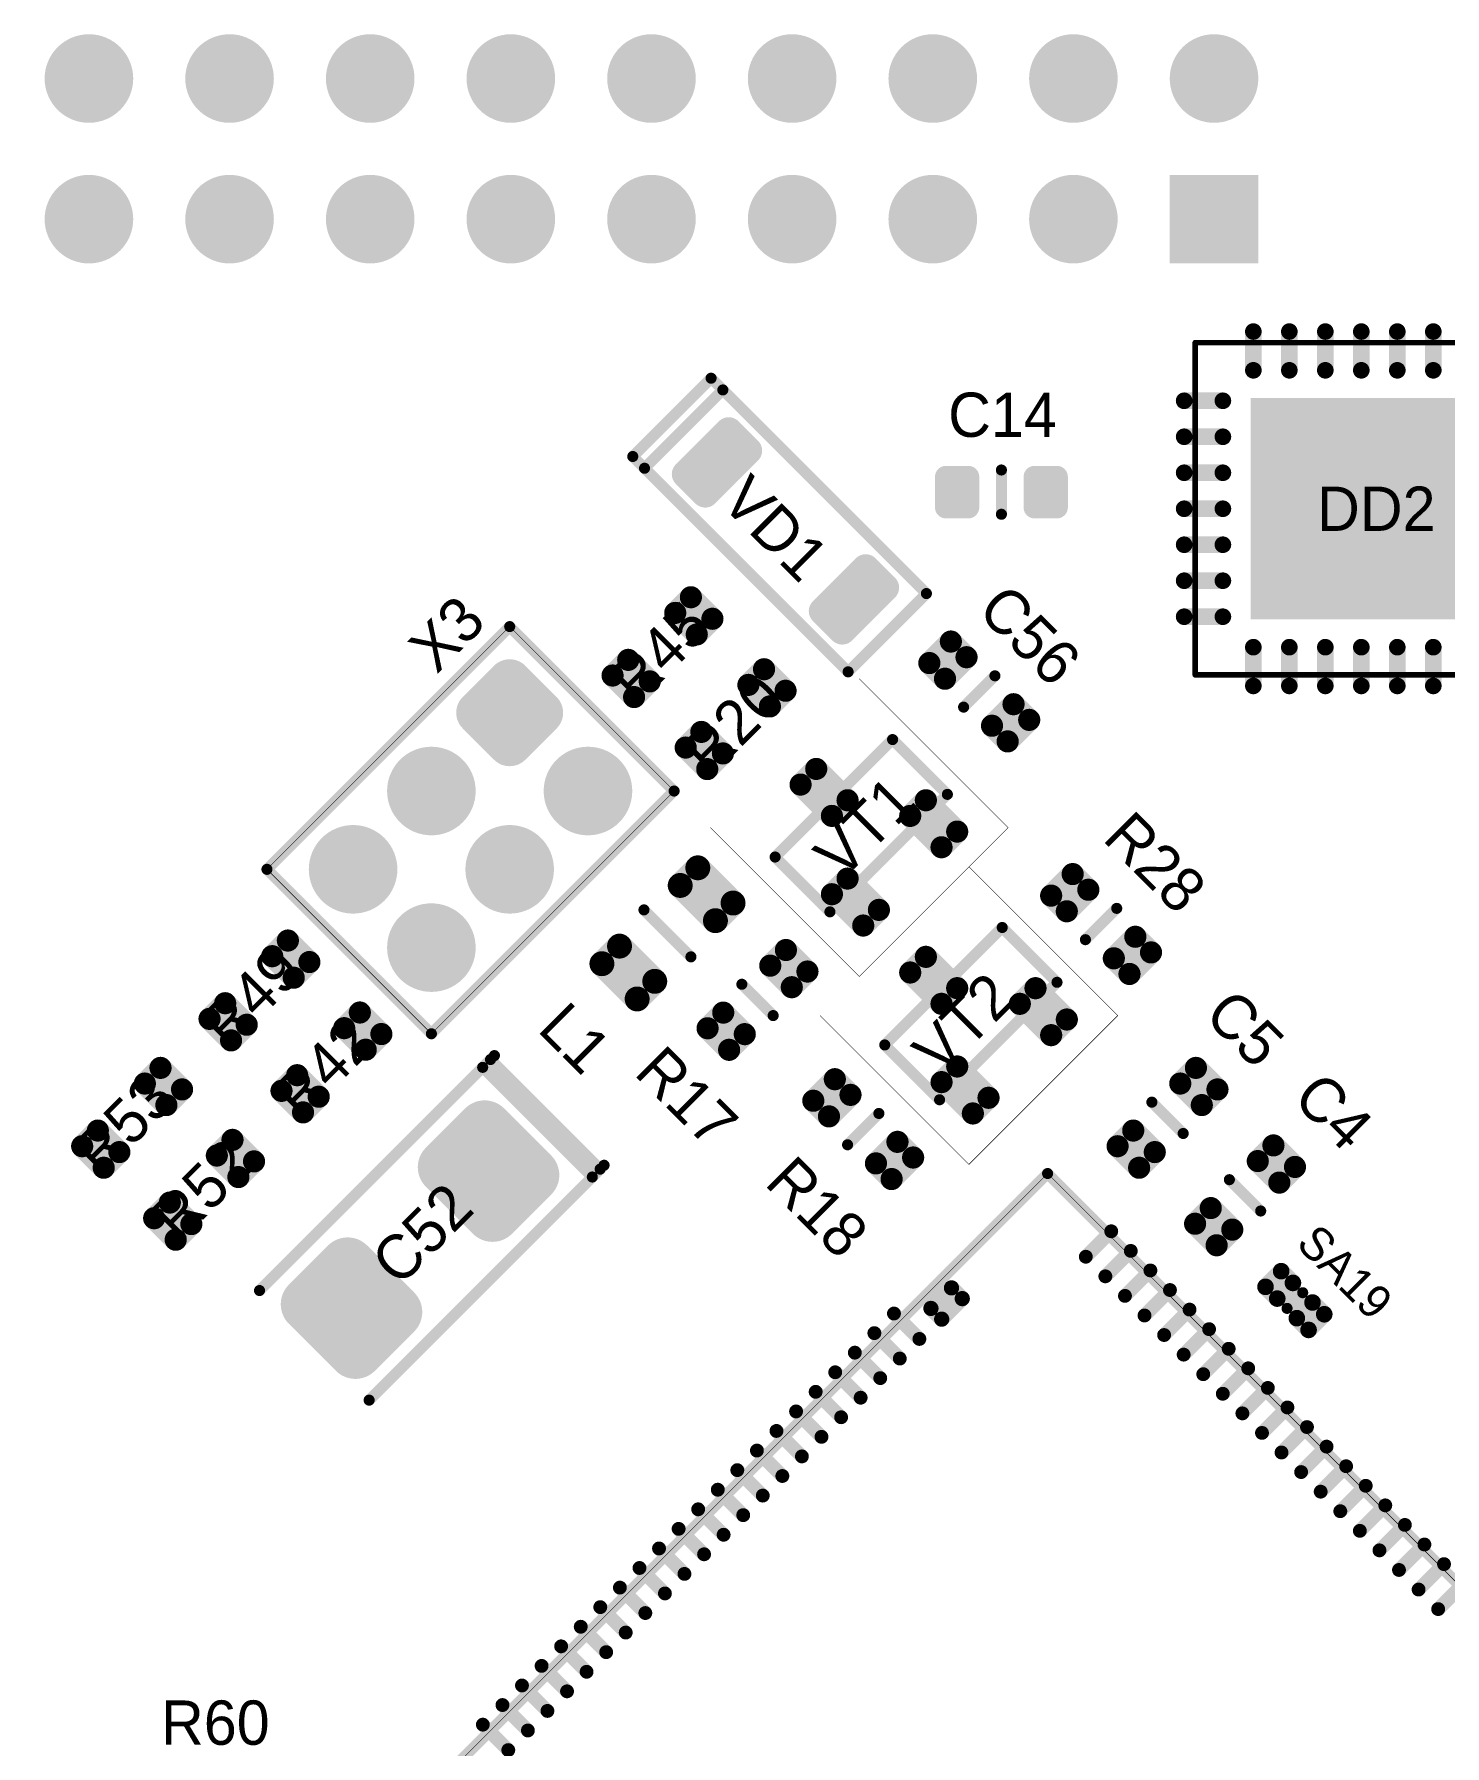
# Model space of a CAD drawing. Extents: x 199 to 362, y 337 to 503.
# Drawn here: x 234.83 to 260.31, y 370.36 to 401.27 of the extents above; entities that cross this region are included whole.
import ezdxf

# ---------------------------------------------------------------- set-up
doc = ezdxf.new("R2010")
doc.units = 0
doc.header["$MEASUREMENT"] = 0
for name, color, linetype in [('TOP', 254, 'Continuous'), ('TOP_ASSY', 253, 'Continuous'), ('TOP_SILK', 250, 'Continuous')]:
    doc.layers.add(name, color=color, linetype=linetype)

# ---------------------------------------------------------------- blocks, each defined once
blk = doc.blocks.new('UNIT_DISC')
at = {"linetype": 'Continuous', "const_width": 0.5}
blk.add_lwpolyline([(0.25, 0, 1), (-0.25, 0, 1)], format="xyb", close=True, dxfattribs=at)
blk = doc.blocks.new('CASE_B_2840')
at = {"layer": 'TOP_ASSY', "linetype": 'Continuous', "const_width": 0.0001}
for points in [[(238.19376, 378.29792), (243.00208, 383.10624)], [(243.00208, 383.10624), (245.40624, 380.70208)], [(245.40624, 380.70208), (240.59792, 375.89376)], [(240.59792, 375.89376), (238.19376, 378.29792)]]:
    blk.add_lwpolyline(points, dxfattribs=at)
at = {"layer": 'TOP_SILK', "linetype": 'Continuous', "const_width": 0.2}
for points in [[(238.90086, 378.58076), (243.1435, 382.8234)], [(242.93137, 382.61127), (244.91127, 380.63137)], [(245.05269, 380.77279), (243.07279, 382.75269)], [(245.1234, 380.8435), (240.88076, 376.60086)]]:
    blk.add_lwpolyline(points, dxfattribs=at)
at = {"layer": 'TOP_ASSY', "xscale": 0.0001, "yscale": 0.0001, "zscale": 0.0001}
for p in [(243.00208, 383.10624), (243.00208, 383.10624), (245.40624, 380.70208), (245.40624, 380.70208), (238.19376, 378.29792), (238.19376, 378.29792), (240.59792, 375.89376), (240.59792, 375.89376)]:
    blk.add_blockref('UNIT_DISC', p, dxfattribs=at)
at = {"layer": 'TOP_SILK', "xscale": 0.2, "yscale": 0.2, "zscale": 0.2}
for p in [(242.93137, 382.61127), (243.07279, 382.75269), (243.1435, 382.8234), (245.05269, 380.77279), (245.1234, 380.8435), (244.91127, 380.63137), (238.90086, 378.58076), (240.88076, 376.60086)]:
    blk.add_blockref('UNIT_DISC', p, dxfattribs=at)
blk = doc.blocks.new('SHAPE_RR_787_866_0_0_0_0')
for points in [[(-0.5, -1.1), (0.5, -1.1), (-0.5, 1.1), (0.5, 1.1)], [(-1, -0.6), (1, -0.6), (-1, 0.6), (1, 0.6)]]:
    blk.add_solid(points)
for p in [(-0.5, 0.6), (0.5, 0.6), (-0.5, -0.6), (0.5, -0.6)]:
    blk.add_blockref('UNIT_DISC', p)
blk = doc.blocks.new('SMD22_20')
at = {"layer": 'TOP'}
blk.add_blockref('SHAPE_RR_787_866_0_0_0_0', (0, 0), dxfattribs=at)
blk = doc.blocks.new('C52')
blk.add_blockref('CASE_B_2840', (0, 0))
at = {"rotation": 225}
for p in [(243.03744, 380.73744), (240.56256, 378.26256)]:
    blk.add_blockref('SMD22_20', p, dxfattribs=at)
at = {"layer": 'TOP_SILK'}
blk.add_text('C52', height=0.8, rotation=45, dxfattribs=at).set_placement((241.42379, 378.62829))
blk = doc.blocks.new('0603_3463')
at = {"layer": 'TOP_ASSY', "linetype": 'Continuous', "const_width": 0.0001}
for points in [[(248.03639, 381.99081), (249.30919, 383.26361)], [(251.57193, 381.00087), (249.30919, 383.26361)], [(250.29913, 379.72807), (248.03639, 381.99081)], [(250.29913, 379.72807), (251.57193, 381.00087)]]:
    blk.add_lwpolyline(points, dxfattribs=at)
at = {"layer": 'TOP_SILK', "linetype": 'Continuous', "const_width": 0.2}
blk.add_lwpolyline([(249.52132, 381.213), (250.087, 381.77868)], dxfattribs=at)
at = {"layer": 'TOP_ASSY', "xscale": 0.0001, "yscale": 0.0001, "zscale": 0.0001}
for p in [(249.30919, 383.26361), (249.30919, 383.26361), (248.03639, 381.99081), (248.03639, 381.99081), (251.57193, 381.00087), (251.57193, 381.00087), (250.29913, 379.72807), (250.29913, 379.72807)]:
    blk.add_blockref('UNIT_DISC', p, dxfattribs=at)
at = {"layer": 'TOP_SILK', "xscale": 0.2, "yscale": 0.2, "zscale": 0.2}
for p in [(250.087, 381.77868), (249.52132, 381.213)]:
    blk.add_blockref('UNIT_DISC', p, dxfattribs=at)
blk = doc.blocks.new('SHAPE_RR_374_314_0_0_0_0')
for points in [[(-0.275, -0.4), (0.275, -0.4), (-0.275, 0.4), (0.275, 0.4)], [(-0.475, -0.2), (0.475, -0.2), (-0.475, 0.2), (0.475, 0.2)]]:
    blk.add_solid(points)
at = {"xscale": 0.4, "yscale": 0.4, "zscale": 0.4}
for p in [(-0.275, 0.2), (0.275, 0.2), (-0.275, -0.2), (0.275, -0.2)]:
    blk.add_blockref('UNIT_DISC', p, dxfattribs=at)
blk = doc.blocks.new('SMD80_95')
at = {"layer": 'TOP'}
blk.add_blockref('SHAPE_RR_374_314_0_0_0_0', (0, 0), dxfattribs=at)
blk = doc.blocks.new('R18')
blk.add_blockref('0603_3463', (0, 0))
at = {"rotation": 225}
for p in [(249.23847, 382.06153), (250.36985, 380.93015)]:
    blk.add_blockref('SMD80_95', p, dxfattribs=at)
at = {"layer": 'TOP_SILK'}
blk.add_text('R18', height=0.8, rotation=315, dxfattribs=at).set_placement((248, 380.5))
blk = doc.blocks.new('PBD2_6_2803')
at = {"layer": 'TOP_ASSY', "linetype": 'Continuous'}
for points, const_width in [([(239.03518, 386.18787), (243.41924, 390.57193)], 0.01), ([(243.41924, 390.57193), (246.38909, 387.60209)], 0.01), ([(244.90416, 389.08701), (240.5201, 384.70295)], 0.0001), ([(241.22721, 388.3799), (244.19706, 385.41006)], 0.0001), ([(246.38909, 387.60209), (242.00503, 383.21802)], 0.01), ([(242.00503, 383.21802), (239.03518, 386.18787)], 0.01)]:
    blk.add_lwpolyline(points, dxfattribs=dict(at, const_width=const_width))
at = {"layer": 'TOP_SILK', "linetype": 'Continuous', "const_width": 0.2}
for points in [[(239.03518, 386.18787), (243.41924, 390.57193)], [(243.41924, 390.57193), (246.38909, 387.60209)], [(246.38909, 387.60209), (242.00503, 383.21802)], [(242.00503, 383.21802), (239.03518, 386.18787)]]:
    blk.add_lwpolyline(points, dxfattribs=at)
at = {"layer": 'TOP_ASSY'}
for p, xscale, yscale, zscale in [((243.41924, 390.57193), 0.01, 0.01, 0.01), ((243.41924, 390.57193), 0.01, 0.01, 0.01), ((244.90416, 389.08701), 0.0001, 0.0001, 0.0001), ((241.22721, 388.3799), 0.0001, 0.0001, 0.0001), ((246.38909, 387.60209), 0.01, 0.01, 0.01), ((246.38909, 387.60209), 0.01, 0.01, 0.01), ((239.03518, 386.18787), 0.01, 0.01, 0.01), ((239.03518, 386.18787), 0.01, 0.01, 0.01), ((244.19706, 385.41006), 0.0001, 0.0001, 0.0001), ((240.5201, 384.70295), 0.0001, 0.0001, 0.0001), ((242.00503, 383.21802), 0.01, 0.01, 0.01), ((242.00503, 383.21802), 0.01, 0.01, 0.01)]:
    blk.add_blockref('UNIT_DISC', p, dxfattribs=dict(at, xscale=xscale, yscale=yscale, zscale=zscale))
at = {"layer": 'TOP_SILK', "xscale": 0.2, "yscale": 0.2, "zscale": 0.2}
for p in [(243.41924, 390.57193), (243.41924, 390.57193), (246.38909, 387.60209), (246.38909, 387.60209), (239.03518, 386.18787), (239.03518, 386.18787), (242.00503, 383.21802), (242.00503, 383.21802)]:
    blk.add_blockref('UNIT_DISC', p, dxfattribs=at)
blk = doc.blocks.new('SHAPE_EL_629_629_0_0_0_0')
at = {"xscale": 1.6, "yscale": 1.6, "zscale": 1.6}
blk.add_blockref('UNIT_DISC', (0, 0), dxfattribs=at)
blk = doc.blocks.new('SHAPE_SQ_629_629_0_0_0_0')
blk.add_solid([(-0.8, -0.8), (0.8, -0.8), (-0.8, 0.8), (0.8, 0.8)])
blk = doc.blocks.new('SHAPE_RR_629_629_0_0_0_0')
for points in [[(-0.4, -0.8), (0.4, -0.8), (-0.4, 0.8), (0.4, 0.8)], [(-0.8, -0.4), (0.8, -0.4), (-0.8, 0.4), (0.8, 0.4)]]:
    blk.add_solid(points)
at = {"xscale": 0.8, "yscale": 0.8, "zscale": 0.8}
for p in [(-0.4, 0.4), (0.4, 0.4), (-0.4, -0.4), (0.4, -0.4)]:
    blk.add_blockref('UNIT_DISC', p, dxfattribs=at)
blk = doc.blocks.new('0603_1828')
at = {"layer": 'TOP_ASSY', "linetype": 'Continuous', "const_width": 0.0001}
for points in [[(246.1272, 383.33432), (248.38994, 385.59706)], [(248.38994, 385.59706), (249.66274, 384.32426)], [(247.4, 382.06152), (249.66274, 384.32426)], [(246.1272, 383.33432), (247.4, 382.06152)]]:
    blk.add_lwpolyline(points, dxfattribs=at)
at = {"layer": 'TOP_SILK', "linetype": 'Continuous', "const_width": 0.2}
blk.add_lwpolyline([(247.61213, 384.11213), (248.17781, 383.54645)], dxfattribs=at)
at = {"layer": 'TOP_ASSY', "xscale": 0.0001, "yscale": 0.0001, "zscale": 0.0001}
for p in [(248.38994, 385.59706), (248.38994, 385.59706), (249.66274, 384.32426), (249.66274, 384.32426), (246.1272, 383.33432), (246.1272, 383.33432), (247.4, 382.06152), (247.4, 382.06152)]:
    blk.add_blockref('UNIT_DISC', p, dxfattribs=at)
at = {"layer": 'TOP_SILK', "xscale": 0.2, "yscale": 0.2, "zscale": 0.2}
for p in [(247.61213, 384.11213), (248.17781, 383.54645)]:
    blk.add_blockref('UNIT_DISC', p, dxfattribs=at)
blk = doc.blocks.new('0805_4112')
at = {"layer": 'TOP_ASSY', "linetype": 'Continuous', "const_width": 0.0001}
for points in [[(244.14731, 384.46568), (246.83432, 387.15269)], [(246.83432, 387.15269), (248.38995, 385.59706)], [(248.38995, 385.59706), (245.70294, 382.91005)], [(245.70294, 382.91005), (244.14731, 384.46568)]]:
    blk.add_lwpolyline(points, dxfattribs=at)
at = {"layer": 'TOP_SILK', "linetype": 'Continuous', "const_width": 0.2}
blk.add_lwpolyline([(246.69289, 384.60711), (245.84437, 385.45563)], dxfattribs=at)
at = {"layer": 'TOP_ASSY', "xscale": 0.0001, "yscale": 0.0001, "zscale": 0.0001}
for p in [(246.83432, 387.15269), (246.83432, 387.15269), (248.38995, 385.59706), (248.38995, 385.59706), (244.14731, 384.46568), (244.14731, 384.46568), (245.70294, 382.91005), (245.70294, 382.91005)]:
    blk.add_blockref('UNIT_DISC', p, dxfattribs=at)
at = {"layer": 'TOP_SILK', "xscale": 0.2, "yscale": 0.2, "zscale": 0.2}
for p in [(245.84437, 385.45563), (246.69289, 384.60711)]:
    blk.add_blockref('UNIT_DISC', p, dxfattribs=at)
blk = doc.blocks.new('SHAPE_RR_531_354_0_0_0_0')
for points in [[(-0.45, -0.45), (0.45, -0.45), (-0.45, 0.45), (0.45, 0.45)], [(-0.675, -0.225), (0.675, -0.225), (-0.675, 0.225), (0.675, 0.225)]]:
    blk.add_solid(points)
at = {"xscale": 0.45, "yscale": 0.45, "zscale": 0.45}
for p in [(-0.45, 0.225), (0.45, 0.225), (-0.45, -0.225), (0.45, -0.225)]:
    blk.add_blockref('UNIT_DISC', p, dxfattribs=at)
blk = doc.blocks.new('SMD135_90')
at = {"layer": 'TOP'}
blk.add_blockref('SHAPE_RR_531_354_0_0_0_0', (0, 0), dxfattribs=at)
blk = doc.blocks.new('SOT_23_3416')
at = {"layer": 'TOP_ASSY', "linetype": 'Continuous'}
for points, const_width in [([(249.02634, 383.54645), (251.71335, 386.23346)], 0.0001), ([(251.71335, 386.23346), (254.40036, 383.54645)], 0.01), ([(251.71335, 380.85944), (249.02634, 383.54645)], 0.01), ([(254.40036, 383.54645), (251.71335, 380.85944)], 0.01)]:
    blk.add_lwpolyline(points, dxfattribs=dict(at, const_width=const_width))
at = {"layer": 'TOP_SILK', "linetype": 'Continuous', "const_width": 0.2}
for points in [[(252.31439, 385.13744), (250.19307, 383.01612)], [(253.30434, 384.14749), (252.31439, 385.13744)], [(251.18302, 382.02617), (253.30434, 384.14749)], [(250.19307, 383.01612), (251.18302, 382.02617)]]:
    blk.add_lwpolyline(points, dxfattribs=at)
at = {"layer": 'TOP_ASSY'}
for p, xscale, yscale, zscale in [((251.71335, 386.23346), 0.01, 0.01, 0.01), ((251.71335, 386.23346), 0.0001, 0.0001, 0.0001), ((249.02634, 383.54645), 0.01, 0.01, 0.01), ((249.02634, 383.54645), 0.0001, 0.0001, 0.0001), ((254.40036, 383.54645), 0.01, 0.01, 0.01), ((254.40036, 383.54645), 0.01, 0.01, 0.01), ((251.71335, 380.85944), 0.01, 0.01, 0.01), ((251.71335, 380.85944), 0.01, 0.01, 0.01)]:
    blk.add_blockref('UNIT_DISC', p, dxfattribs=dict(at, xscale=xscale, yscale=yscale, zscale=zscale))
at = {"layer": 'TOP_SILK', "xscale": 0.2, "yscale": 0.2, "zscale": 0.2}
for p in [(252.31439, 385.13744), (252.31439, 385.13744), (253.30434, 384.14749), (253.30434, 384.14749), (250.19307, 383.01612), (250.19307, 383.01612), (251.18302, 382.02617), (251.18302, 382.02617)]:
    blk.add_blockref('UNIT_DISC', p, dxfattribs=at)
blk = doc.blocks.new('SHAPE_RR_314_472_0_0_0_0')
for points in [[(-0.4, -0.4), (0.4, -0.4), (-0.4, 0.4), (0.4, 0.4)], [(-0.2, -0.6), (0.2, -0.6), (-0.2, 0.6), (0.2, 0.6)]]:
    blk.add_solid(points)
at = {"xscale": 0.4, "yscale": 0.4, "zscale": 0.4}
for p in [(-0.2, 0.4), (0.2, 0.4), (-0.2, -0.4), (0.2, -0.4)]:
    blk.add_blockref('UNIT_DISC', p, dxfattribs=at)
blk = doc.blocks.new('SMD10_08')
at = {"layer": 'TOP'}
blk.add_blockref('SHAPE_RR_314_472_0_0_0_0', (0, 0), dxfattribs=at)
blk = doc.blocks.new('SOT_23_4251')
at = {"layer": 'TOP_ASSY', "linetype": 'Continuous'}
for points, const_width in [([(247.04644, 386.94056), (249.73345, 389.62757)], 0.0001), ([(249.73345, 389.62757), (252.42046, 386.94056)], 0.01), ([(249.73345, 384.25355), (247.04644, 386.94056)], 0.01), ([(252.42046, 386.94056), (249.73345, 384.25355)], 0.01)]:
    blk.add_lwpolyline(points, dxfattribs=dict(at, const_width=const_width))
at = {"layer": 'TOP_SILK', "linetype": 'Continuous', "const_width": 0.2}
for points in [[(250.33449, 388.53155), (248.21317, 386.41023)], [(251.32444, 387.5416), (250.33449, 388.53155)], [(249.20312, 385.42028), (251.32444, 387.5416)], [(248.21317, 386.41023), (249.20312, 385.42028)]]:
    blk.add_lwpolyline(points, dxfattribs=at)
at = {"layer": 'TOP_ASSY'}
for p, xscale, yscale, zscale in [((249.73345, 389.62757), 0.01, 0.01, 0.01), ((249.73345, 389.62757), 0.0001, 0.0001, 0.0001), ((247.04644, 386.94056), 0.01, 0.01, 0.01), ((247.04644, 386.94056), 0.0001, 0.0001, 0.0001), ((252.42046, 386.94056), 0.01, 0.01, 0.01), ((252.42046, 386.94056), 0.01, 0.01, 0.01), ((249.73345, 384.25355), 0.01, 0.01, 0.01), ((249.73345, 384.25355), 0.01, 0.01, 0.01)]:
    blk.add_blockref('UNIT_DISC', p, dxfattribs=dict(at, xscale=xscale, yscale=yscale, zscale=zscale))
at = {"layer": 'TOP_SILK', "xscale": 0.2, "yscale": 0.2, "zscale": 0.2}
for p in [(250.33449, 388.53155), (250.33449, 388.53155), (251.32444, 387.5416), (251.32444, 387.5416), (248.21317, 386.41023), (248.21317, 386.41023), (249.20312, 385.42028), (249.20312, 385.42028)]:
    blk.add_blockref('UNIT_DISC', p, dxfattribs=at)
blk = doc.blocks.new('QFN_28_6X6__3370')
at = {"layer": 'TOP_ASSY', "linetype": 'Continuous', "const_width": 0.0001}
for points in [[(254.8, 388.7), (254.8, 396.7)], [(254.8, 396.7), (262.8, 396.7)], [(262.8, 396.7), (262.8, 388.7)], [(262.8, 388.7), (254.8, 388.7)]]:
    blk.add_lwpolyline(points, dxfattribs=at)
at = {"layer": 'TOP_SILK', "linetype": 'Continuous', "const_width": 0.1}
for points in [[(255.8, 389.7), (255.8, 395.7)], [(255.8, 395.7), (261.8, 395.7)], [(261.8, 395.7), (261.8, 390.2)], [(261.8, 390.2), (261.3, 389.7)], [(261.3, 389.7), (255.8, 389.7)]]:
    blk.add_lwpolyline(points, dxfattribs=at)
at = {"layer": 'TOP_ASSY', "xscale": 0.0001, "yscale": 0.0001, "zscale": 0.0001}
for p in [(254.8, 396.7), (254.8, 396.7), (262.8, 396.7), (262.8, 396.7), (254.8, 388.7), (254.8, 388.7), (262.8, 388.7), (262.8, 388.7)]:
    blk.add_blockref('UNIT_DISC', p, dxfattribs=at)
at = {"layer": 'TOP_SILK', "xscale": 0.1, "yscale": 0.1, "zscale": 0.1}
for p in [(255.8, 395.7), (255.8, 395.7), (261.8, 395.7), (261.8, 395.7), (261.8, 390.2), (261.8, 390.2), (255.8, 389.7), (255.8, 389.7), (261.3, 389.7), (261.3, 389.7)]:
    blk.add_blockref('UNIT_DISC', p, dxfattribs=at)
blk = doc.blocks.new('SHAPE_OV_393_118_0_0_0_0')
at = {"linetype": 'Continuous', "const_width": 0.3}
blk.add_lwpolyline([(-0.35, 0), (0.35, 0)], dxfattribs=at)
at = {"xscale": 0.3, "yscale": 0.3, "zscale": 0.3}
for p in [(-0.35, 0), (0.35, 0)]:
    blk.add_blockref('UNIT_DISC', p, dxfattribs=at)
blk = doc.blocks.new('SMD105_03048')
at = {"layer": 'TOP'}
blk.add_blockref('SHAPE_OV_393_118_0_0_0_0', (0, 0), dxfattribs=at)
blk = doc.blocks.new('SMD105_03047')
at = {"layer": 'TOP'}
blk.add_blockref('SHAPE_OV_393_118_0_0_0_0', (0, 0), dxfattribs=at)
blk = doc.blocks.new('SMD105_03032')
at = {"layer": 'TOP'}
blk.add_blockref('SHAPE_OV_393_118_0_0_0_0', (0, 0), dxfattribs=at)
blk = doc.blocks.new('SMD105_030')
at = {"layer": 'TOP'}
blk.add_blockref('SHAPE_OV_393_118_0_0_0_0', (0, 0), dxfattribs=at)
blk = doc.blocks.new('SHAPE_SQ_1574_1574_0_0_0_0')
blk.add_solid([(-2, -2), (2, -2), (-2, 2), (2, 2)])
blk = doc.blocks.new('SMD40_40')
at = {"layer": 'TOP'}
blk.add_blockref('SHAPE_SQ_1574_1574_0_0_0_0', (0, 0), dxfattribs=at)
blk = doc.blocks.new('0603_3435')
at = {"layer": 'TOP_ASSY', "linetype": 'Continuous', "const_width": 0.0001}
for points in [[(251.40503, 391.16777), (250.13223, 389.89497)], [(251.40503, 391.16777), (253.66777, 388.90503)], [(250.13223, 389.89497), (252.39497, 387.63223)], [(253.66777, 388.90503), (252.39497, 387.63223)]]:
    blk.add_lwpolyline(points, dxfattribs=at)
at = {"layer": 'TOP_SILK', "linetype": 'Continuous', "const_width": 0.2}
blk.add_lwpolyline([(252.18284, 389.68284), (251.61716, 389.11716)], dxfattribs=at)
at = {"layer": 'TOP_ASSY', "xscale": 0.0001, "yscale": 0.0001, "zscale": 0.0001}
for p in [(251.40503, 391.16777), (251.40503, 391.16777), (250.13223, 389.89497), (250.13223, 389.89497), (253.66777, 388.90503), (253.66777, 388.90503), (252.39497, 387.63223), (252.39497, 387.63223)]:
    blk.add_blockref('UNIT_DISC', p, dxfattribs=at)
at = {"layer": 'TOP_SILK', "xscale": 0.2, "yscale": 0.2, "zscale": 0.2}
for p in [(252.18284, 389.68284), (251.61716, 389.11716)]:
    blk.add_blockref('UNIT_DISC', p, dxfattribs=at)
blk = doc.blocks.new('SMD80_95168')
at = {"layer": 'TOP'}
blk.add_blockref('SHAPE_RR_374_314_0_0_0_0', (0, 0), dxfattribs=at)
blk = doc.blocks.new('0603_1355')
at = {"layer": 'TOP_ASSY', "linetype": 'Continuous', "const_width": 0.0001}
for points in [[(252.33223, 385.69497), (253.60503, 386.96777)], [(255.86777, 384.70503), (253.60503, 386.96777)], [(254.59497, 383.43223), (252.33223, 385.69497)], [(254.59497, 383.43223), (255.86777, 384.70503)]]:
    blk.add_lwpolyline(points, dxfattribs=at)
at = {"layer": 'TOP_SILK', "linetype": 'Continuous', "const_width": 0.2}
blk.add_lwpolyline([(253.81716, 384.91716), (254.38284, 385.48284)], dxfattribs=at)
at = {"layer": 'TOP_ASSY', "xscale": 0.0001, "yscale": 0.0001, "zscale": 0.0001}
for p in [(253.60503, 386.96777), (253.60503, 386.96777), (252.33223, 385.69497), (252.33223, 385.69497), (255.86777, 384.70503), (255.86777, 384.70503), (254.59497, 383.43223), (254.59497, 383.43223)]:
    blk.add_blockref('UNIT_DISC', p, dxfattribs=at)
at = {"layer": 'TOP_SILK', "xscale": 0.2, "yscale": 0.2, "zscale": 0.2}
for p in [(254.38284, 385.48284), (253.81716, 384.91716)]:
    blk.add_blockref('UNIT_DISC', p, dxfattribs=at)
blk = doc.blocks.new('0603_1954')
at = {"layer": 'TOP_ASSY', "linetype": 'Continuous', "const_width": 0.0001}
for points in [[(253.53223, 381.20503), (255.79497, 383.46777)], [(255.79497, 383.46777), (257.06777, 382.19497)], [(254.80503, 379.93223), (257.06777, 382.19497)], [(253.53223, 381.20503), (254.80503, 379.93223)]]:
    blk.add_lwpolyline(points, dxfattribs=at)
at = {"layer": 'TOP_SILK', "linetype": 'Continuous', "const_width": 0.2}
blk.add_lwpolyline([(255.01716, 381.98284), (255.58284, 381.41716)], dxfattribs=at)
at = {"layer": 'TOP_ASSY', "xscale": 0.0001, "yscale": 0.0001, "zscale": 0.0001}
for p in [(255.79497, 383.46777), (255.79497, 383.46777), (257.06777, 382.19497), (257.06777, 382.19497), (253.53223, 381.20503), (253.53223, 381.20503), (254.80503, 379.93223), (254.80503, 379.93223)]:
    blk.add_blockref('UNIT_DISC', p, dxfattribs=at)
at = {"layer": 'TOP_SILK', "xscale": 0.2, "yscale": 0.2, "zscale": 0.2}
for p in [(255.01716, 381.98284), (255.58284, 381.41716)]:
    blk.add_blockref('UNIT_DISC', p, dxfattribs=at)
blk = doc.blocks.new('0603_3449')
at = {"layer": 'TOP_ASSY', "linetype": 'Continuous', "const_width": 0.0001}
for points in [[(254.93223, 379.80503), (257.19497, 382.06777)], [(257.19497, 382.06777), (258.46777, 380.79497)], [(256.20503, 378.53223), (258.46777, 380.79497)], [(254.93223, 379.80503), (256.20503, 378.53223)]]:
    blk.add_lwpolyline(points, dxfattribs=at)
at = {"layer": 'TOP_SILK', "linetype": 'Continuous', "const_width": 0.2}
blk.add_lwpolyline([(256.41716, 380.58284), (256.98284, 380.01716)], dxfattribs=at)
at = {"layer": 'TOP_ASSY', "xscale": 0.0001, "yscale": 0.0001, "zscale": 0.0001}
for p in [(257.19497, 382.06777), (257.19497, 382.06777), (258.46777, 380.79497), (258.46777, 380.79497), (254.93223, 379.80503), (254.93223, 379.80503), (256.20503, 378.53223), (256.20503, 378.53223)]:
    blk.add_blockref('UNIT_DISC', p, dxfattribs=at)
at = {"layer": 'TOP_SILK', "xscale": 0.2, "yscale": 0.2, "zscale": 0.2}
for p in [(256.41716, 380.58284), (256.98284, 380.01716)]:
    blk.add_blockref('UNIT_DISC', p, dxfattribs=at)
blk = doc.blocks.new('SMD80_95167')
at = {"layer": 'TOP'}
blk.add_blockref('SHAPE_RR_374_314_0_0_0_0', (0, 0), dxfattribs=at)
blk = doc.blocks.new('JUMPER_0603_2437')
at = {"layer": 'TOP_ASSY', "linetype": 'Continuous', "const_width": 0.0001}
for points in [[(256.53934, 378.75355), (257.24645, 379.46066)], [(257.24645, 379.46066), (258.66066, 378.04645)], [(257.95355, 377.33934), (256.53934, 378.75355)], [(258.66066, 378.04645), (257.95355, 377.33934)]]:
    blk.add_lwpolyline(points, dxfattribs=at)
at = {"layer": 'TOP_SILK', "linetype": 'Continuous', "const_width": 0.2}
blk.add_lwpolyline([(257.74142, 378.54142), (257.45858, 378.25858)], dxfattribs=at)
at = {"layer": 'TOP_ASSY', "xscale": 0.0001, "yscale": 0.0001, "zscale": 0.0001}
for p in [(257.24645, 379.46066), (257.24645, 379.46066), (256.53934, 378.75355), (256.53934, 378.75355), (258.66066, 378.04645), (258.66066, 378.04645), (257.95355, 377.33934), (257.95355, 377.33934)]:
    blk.add_blockref('UNIT_DISC', p, dxfattribs=at)
at = {"layer": 'TOP_SILK', "xscale": 0.2, "yscale": 0.2, "zscale": 0.2}
for p in [(257.45858, 378.25858), (257.74142, 378.54142)]:
    blk.add_blockref('UNIT_DISC', p, dxfattribs=at)
blk = doc.blocks.new('SHAPE_RR_236_275_0_0_0_0')
for points in [[(-0.15, -0.35), (0.15, -0.35), (-0.15, 0.35), (0.15, 0.35)], [(-0.3, -0.2), (0.3, -0.2), (-0.3, 0.2), (0.3, 0.2)]]:
    blk.add_solid(points)
at = {"xscale": 0.3, "yscale": 0.3, "zscale": 0.3}
for p in [(-0.15, 0.2), (0.15, 0.2), (-0.15, -0.2), (0.15, -0.2)]:
    blk.add_blockref('UNIT_DISC', p, dxfattribs=at)
blk = doc.blocks.new('SMD60_70')
at = {"layer": 'TOP'}
blk.add_blockref('SHAPE_RR_236_275_0_0_0_0', (0, 0), dxfattribs=at)
blk = doc.blocks.new('SOD80C_1242')
at = {"layer": 'TOP_ASSY', "linetype": 'Continuous', "const_width": 0.0001}
for points in [[(245.35944, 393.36066), (247.33934, 395.34056)], [(247.33934, 395.34056), (251.44056, 391.23934)], [(249.46066, 389.25944), (245.35944, 393.36066)], [(251.44056, 391.23934), (249.46066, 389.25944)]]:
    blk.add_lwpolyline(points, dxfattribs=at)
at = {"layer": 'TOP_SILK', "linetype": 'Continuous', "const_width": 0.2}
for points in [[(245.64228, 393.6435), (247.0565, 395.05772)], [(247.0565, 395.05772), (250.94558, 391.16863)], [(247.26863, 394.84558), (245.85442, 393.43137)], [(249.53137, 389.75442), (245.64228, 393.6435)], [(250.94558, 391.16863), (249.53137, 389.75442)]]:
    blk.add_lwpolyline(points, dxfattribs=at)
at = {"layer": 'TOP_ASSY', "xscale": 0.0001, "yscale": 0.0001, "zscale": 0.0001}
for p in [(247.33934, 395.34056), (247.33934, 395.34056), (245.35944, 393.36066), (245.35944, 393.36066), (251.44056, 391.23934), (251.44056, 391.23934), (249.46066, 389.25944), (249.46066, 389.25944)]:
    blk.add_blockref('UNIT_DISC', p, dxfattribs=at)
at = {"layer": 'TOP_SILK', "xscale": 0.2, "yscale": 0.2, "zscale": 0.2}
for p in [(247.0565, 395.05772), (247.0565, 395.05772), (247.26863, 394.84558), (245.64228, 393.6435), (245.64228, 393.6435), (245.85442, 393.43137), (250.94558, 391.16863), (250.94558, 391.16863), (249.53137, 389.75442), (249.53137, 389.75442)]:
    blk.add_blockref('UNIT_DISC', p, dxfattribs=at)
blk = doc.blocks.new('SHAPE_RR_629_393_0_0_0_0')
for points in [[(-0.55, -0.5), (0.55, -0.5), (-0.55, 0.5), (0.55, 0.5)], [(-0.8, -0.25), (0.8, -0.25), (-0.8, 0.25), (0.8, 0.25)]]:
    blk.add_solid(points)
at = {"xscale": 0.5, "yscale": 0.5, "zscale": 0.5}
for p in [(-0.55, 0.25), (0.55, 0.25), (-0.55, -0.25), (0.55, -0.25)]:
    blk.add_blockref('UNIT_DISC', p, dxfattribs=at)
blk = doc.blocks.new('SMD10X1633')
at = {"layer": 'TOP'}
blk.add_blockref('SHAPE_RR_629_393_0_0_0_0', (0, 0), dxfattribs=at)
blk = doc.blocks.new('SMD10X16')
at = {"layer": 'TOP'}
blk.add_blockref('SHAPE_RR_629_393_0_0_0_0', (0, 0), dxfattribs=at)
blk = doc.blocks.new('0603_2526')
at = {"layer": 'TOP_ASSY', "linetype": 'Continuous', "const_width": 0.0001}
for points in [[(250.7, 392.1), (250.7, 393.9)], [(253.9, 393.9), (250.7, 393.9)], [(253.9, 392.1), (253.9, 393.9)], [(253.9, 392.1), (250.7, 392.1)]]:
    blk.add_lwpolyline(points, dxfattribs=at)
at = {"layer": 'TOP_SILK', "linetype": 'Continuous', "const_width": 0.2}
blk.add_lwpolyline([(252.3, 392.6), (252.3, 393.4)], dxfattribs=at)
at = {"layer": 'TOP_ASSY', "xscale": 0.0001, "yscale": 0.0001, "zscale": 0.0001}
for p in [(250.7, 393.9), (250.7, 393.9), (253.9, 393.9), (253.9, 393.9), (250.7, 392.1), (250.7, 392.1), (253.9, 392.1), (253.9, 392.1)]:
    blk.add_blockref('UNIT_DISC', p, dxfattribs=at)
at = {"layer": 'TOP_SILK', "xscale": 0.2, "yscale": 0.2, "zscale": 0.2}
for p in [(252.3, 393.4), (252.3, 392.6)]:
    blk.add_blockref('UNIT_DISC', p, dxfattribs=at)
blk = doc.blocks.new('SHAPE_OV_354_98_0_0_0_0')
at = {"linetype": 'Continuous', "const_width": 0.25}
blk.add_lwpolyline([(-0.325, 0), (0.325, 0)], dxfattribs=at)
at = {"xscale": 0.25, "yscale": 0.25, "zscale": 0.25}
for p in [(-0.325, 0), (0.325, 0)]:
    blk.add_blockref('UNIT_DISC', p, dxfattribs=at)
blk = doc.blocks.new('SMD090_25')
at = {"layer": 'TOP'}
blk.add_blockref('SHAPE_OV_354_98_0_0_0_0', (0, 0), dxfattribs=at)
blk = doc.blocks.new('SMD090_25170')
at = {"layer": 'TOP'}
blk.add_blockref('SHAPE_OV_354_98_0_0_0_0', (0, 0), dxfattribs=at)
blk = doc.blocks.new('SHAPE_RR_216_314_0_0_0_0')
for points in [[(-0.1375, -0.4), (0.1375, -0.4), (-0.1375, 0.4), (0.1375, 0.4)], [(-0.275, -0.2625), (0.275, -0.2625), (-0.275, 0.2625), (0.275, 0.2625)]]:
    blk.add_solid(points)
at = {"xscale": 0.275, "yscale": 0.275, "zscale": 0.275}
for p in [(-0.1375, 0.2625), (0.1375, 0.2625), (-0.1375, -0.2625), (0.1375, -0.2625)]:
    blk.add_blockref('UNIT_DISC', p, dxfattribs=at)
blk = doc.blocks.new('SMD55_80')
at = {"layer": 'TOP'}
blk.add_blockref('SHAPE_RR_216_314_0_0_0_0', (0, 0), dxfattribs=at)

msp = doc.modelspace()

# ---------------------------------------------------------------- linework, layer by layer
at = {"layer": 'TOP_ASSY', "linetype": 'Continuous'}
for points, const_width in [([(244.411, 389.705), (246.674, 391.968)], 0.0001), ([(246.674, 391.968), (247.947, 390.695)], 0.0001), ([(245.684, 388.433), (247.947, 390.695)], 0.0001), ([(245.732, 388.405), (247.995, 390.668)], 0.0001), ([(247.995, 390.668), (249.268, 389.395)], 0.0001), ([(244.411, 389.705), (245.684, 388.433)], 0.0001), ([(247.005, 387.132), (249.268, 389.395)], 0.0001), ([(245.732, 388.405), (247.005, 387.132)], 0.0001), ([(239.395, 385.768), (237.132, 383.505)], 0.0001), ([(240.668, 384.495), (239.395, 385.768)], 0.0001), ([(240.668, 384.495), (238.405, 382.232)], 0.0001), ([(240.695, 384.468), (238.432, 382.205)], 0.0001), ([(241.968, 383.195), (240.695, 384.468)], 0.0001), ([(237.095, 383.468), (234.832, 381.205)], 0.0001), ([(238.368, 382.195), (237.095, 383.468)], 0.0001), ([(238.405, 382.232), (237.132, 383.505)], 0.0001), ([(241.968, 383.195), (239.705, 380.932)], 0.0001), ([(238.368, 382.195), (236.105, 379.932)], 0.0001), ([(238.395, 382.168), (236.132, 379.905)], 0.0001), ([(239.668, 380.895), (238.395, 382.168)], 0.0001), ([(239.705, 380.932), (238.432, 382.205)], 0.0001), ([(236.105, 379.932), (234.832, 381.205)], 0.0001), ([(239.668, 380.895), (237.405, 378.632)], 0.0001), ([(253.134, 380.694), (240.406, 367.966)], 0.01), ([(264.985, 368.842), (253.134, 380.694)], 0.01), ([(237.405, 378.632), (236.132, 379.905)], 0.0001)]:
    msp.add_lwpolyline(points, dxfattribs=dict(at, const_width=const_width))
at = {"layer": 'TOP_SILK', "linetype": 'Continuous', "const_width": 0.2}
for points in [[(253.134, 380.694), (240.406, 367.966)], [(264.985, 368.842), (253.134, 380.694)]]:
    msp.add_lwpolyline(points, dxfattribs=at)

# ---------------------------------------------------------------- block references
for name in ['QFN_28_6X6__3370', 'SOD80C_1242', '0603_2526', '0603_3435', 'PBD2_6_2803', 'SOT_23_4251', '0805_4112', '0603_1355', 'SOT_23_3416', '0603_1828', '0603_1954', 'C52', 'R18', '0603_3449', 'JUMPER_0603_2437']:
    msp.add_blockref(name, (0, 0))
for name, p, rotation in [('SMD105_030', (256.85, 395.55), 270), ('SMD105_030', (257.5, 395.55), 270), ('SMD105_030', (258.15, 395.55), 270), ('SMD105_030', (258.8, 395.55), 270), ('SMD105_03048', (259.45, 395.55), 270), ('SMD105_03047', (260.1, 395.55), 270), ('SMD105_030', (255.95, 394.65), 180), ('SMD10X16', (247.163, 393.537), 225), ('SMD40_40', (258.8, 392.7), 270), ('SMD105_030', (255.95, 394), 180), ('SMD105_030', (255.95, 393.35), 180), ('SMD80_95', (251.5, 393), 270), ('SMD80_95', (253.1, 393), 270), ('SMD105_030', (255.95, 392.7), 180), ('SMD10X1633', (249.637, 391.063), 225), ('SMD105_030', (255.95, 392.05), 180), ('SMD80_95', (246.745, 390.766), 135), ('SMD105_030', (255.95, 391.4), 180), ('SMD105_030', (255.95, 390.75), 180), ('SMD80_95', (251.334, 389.966), 45), ('SMD80_95', (245.613, 389.635), 135), ('SMD105_030', (256.85, 389.85), 270), ('SMD105_030', (257.5, 389.85), 270), ('SMD105_030', (258.15, 389.85), 270), ('SMD105_030', (258.8, 389.85), 270), ('SMD105_03032', (259.45, 389.85), 270), ('SMD105_030', (260.1, 389.85), 270), ('SMD80_95', (248.066, 389.466), 135), ('SMD80_95168', (252.466, 388.834), 45), ('SMD80_95', (246.934, 388.334), 135), ('SMD10_08', (249.097, 387.577), 45), ('SMD10_08', (251.077, 387.011), 45), ('SMD135_90', (246.976, 385.738), 315), ('SMD10_08', (249.663, 385.597), 45), ('SMD80_95', (253.534, 385.766), 225), ('SMD80_95', (239.466, 384.566), 315), ('SMD80_95', (254.666, 384.634), 225), ('SMD135_90', (245.562, 384.324), 315), ('SMD80_95', (248.461, 384.395), 135), ('SMD10_08', (251.077, 384.183), 45), ('SMD10_08', (253.057, 383.617), 45), ('SMD80_95', (238.334, 383.434), 315), ('SMD80_95', (240.766, 383.266), 315), ('SMD80_95', (247.329, 383.264), 135), ('SMD80_95', (237.166, 382.266), 315), ('SMD80_95', (239.634, 382.134), 315), ('SMD10_08', (251.643, 382.203), 45), ('SMD80_95', (255.866, 382.266), 135), ('SMD80_95', (236.034, 381.134), 315), ('SMD80_95', (254.734, 381.134), 135), ('SMD80_95', (238.466, 380.966), 315), ('SMD80_95167', (257.266, 380.866), 135), ('SMD80_95', (237.334, 379.834), 315), ('SMD80_95', (256.134, 379.734), 135), ('SMD090_25', (254.054, 379.421), 225), ('SMD090_25', (254.407, 379.067), 225), ('SMD090_25', (254.761, 378.714), 225), ('SMD60_70', (257.317, 378.683), 135), ('SMD55_80', (251.31, 378.346), 315), ('SMD090_25', (255.114, 378.36), 225), ('SMD090_25', (255.468, 378.007), 225), ('SMD60_70', (257.883, 378.117), 135), ('SMD090_25', (250.589, 377.936), 315), ('SMD090_25', (255.821, 377.653), 225), ('SMD090_25', (250.235, 377.582), 315), ('SMD090_25', (249.882, 377.229), 315), ('SMD090_25', (256.175, 377.299), 225), ('SMD090_25', (249.528, 376.875), 315), ('SMD090_25', (256.528, 376.946), 225), ('SMD090_25', (249.175, 376.522), 315), ('SMD090_25170', (256.882, 376.592), 225), ('SMD090_25', (248.821, 376.168), 315), ('SMD090_25', (257.236, 376.239), 225), ('SMD090_25', (248.467, 375.815), 315), ('SMD090_25', (257.589, 375.885), 225), ('SMD090_25', (257.943, 375.532), 225), ('SMD090_25', (248.114, 375.461), 315), ('SMD090_25', (258.296, 375.178), 225), ('SMD090_25', (247.76, 375.107), 315), ('SMD090_25', (247.407, 374.754), 315), ('SMD090_25', (258.65, 374.825), 225), ('SMD090_25', (247.053, 374.4), 315), ('SMD090_25', (259.003, 374.471), 225), ('SMD090_25', (246.7, 374.047), 315), ('SMD090_25', (259.357, 374.118), 225), ('SMD090_25', (246.346, 373.693), 315), ('SMD090_25', (259.71, 373.764), 225), ('SMD090_25', (245.993, 373.34), 315), ('SMD090_25', (260.064, 373.41), 225), ('SMD090_25', (260.418, 373.057), 225), ('SMD090_25', (245.639, 372.986), 315), ('SMD090_25', (245.285, 372.633), 315), ('SMD090_25', (244.932, 372.279), 315), ('SMD090_25', (244.578, 371.925), 315), ('SMD090_25', (244.225, 371.572), 315), ('SMD090_25', (243.871, 371.218), 315), ('SMD090_25', (243.518, 370.865), 315), ('SMD090_25', (243.164, 370.511), 315)]:
    msp.add_blockref(name, p, dxfattribs=dict(rotation=rotation))
at = {"layer": 'TOP'}
for name, p, rotation in [('SHAPE_EL_629_629_0_0_0_0', (235.82, 400.47), 270), ('SHAPE_EL_629_629_0_0_0_0', (238.36, 400.47), 270), ('SHAPE_EL_629_629_0_0_0_0', (240.9, 400.47), 270), ('SHAPE_EL_629_629_0_0_0_0', (243.44, 400.47), 270), ('SHAPE_EL_629_629_0_0_0_0', (245.98, 400.47), 270), ('SHAPE_EL_629_629_0_0_0_0', (248.52, 400.47), 270), ('SHAPE_EL_629_629_0_0_0_0', (251.06, 400.47), 270), ('SHAPE_EL_629_629_0_0_0_0', (253.6, 400.47), 270), ('SHAPE_EL_629_629_0_0_0_0', (256.14, 400.47), 270), ('SHAPE_EL_629_629_0_0_0_0', (235.82, 397.93), 270), ('SHAPE_EL_629_629_0_0_0_0', (238.36, 397.93), 270), ('SHAPE_EL_629_629_0_0_0_0', (240.9, 397.93), 270), ('SHAPE_EL_629_629_0_0_0_0', (243.44, 397.93), 270), ('SHAPE_EL_629_629_0_0_0_0', (245.98, 397.93), 270), ('SHAPE_EL_629_629_0_0_0_0', (248.52, 397.93), 270), ('SHAPE_EL_629_629_0_0_0_0', (251.06, 397.93), 270), ('SHAPE_EL_629_629_0_0_0_0', (253.6, 397.93), 270), ('SHAPE_SQ_629_629_0_0_0_0', (256.14, 397.93), 270), ('SHAPE_RR_629_629_0_0_0_0', (243.419, 389.016), 315), ('SHAPE_EL_629_629_0_0_0_0', (242.005, 387.602), 315), ('SHAPE_EL_629_629_0_0_0_0', (244.833, 387.602), 315), ('SHAPE_EL_629_629_0_0_0_0', (240.591, 386.188), 315), ('SHAPE_EL_629_629_0_0_0_0', (243.419, 386.188), 315), ('SHAPE_EL_629_629_0_0_0_0', (242.005, 384.774), 315)]:
    msp.add_blockref(name, p, dxfattribs=dict(at, rotation=rotation))
at = {"layer": 'TOP_ASSY'}
for p, xscale, yscale, zscale in [((246.674, 391.968), 0.0001, 0.0001, 0.0001), ((246.674, 391.968), 0.0001, 0.0001, 0.0001), ((247.947, 390.695), 0.0001, 0.0001, 0.0001), ((247.947, 390.695), 0.0001, 0.0001, 0.0001), ((247.995, 390.668), 0.0001, 0.0001, 0.0001), ((247.995, 390.668), 0.0001, 0.0001, 0.0001), ((244.411, 389.705), 0.0001, 0.0001, 0.0001), ((244.411, 389.705), 0.0001, 0.0001, 0.0001), ((249.268, 389.395), 0.0001, 0.0001, 0.0001), ((249.268, 389.395), 0.0001, 0.0001, 0.0001), ((245.684, 388.433), 0.0001, 0.0001, 0.0001), ((245.684, 388.433), 0.0001, 0.0001, 0.0001), ((245.732, 388.405), 0.0001, 0.0001, 0.0001), ((245.732, 388.405), 0.0001, 0.0001, 0.0001), ((247.005, 387.132), 0.0001, 0.0001, 0.0001), ((247.005, 387.132), 0.0001, 0.0001, 0.0001), ((239.395, 385.768), 0.0001, 0.0001, 0.0001), ((239.395, 385.768), 0.0001, 0.0001, 0.0001), ((240.668, 384.495), 0.0001, 0.0001, 0.0001), ((240.668, 384.495), 0.0001, 0.0001, 0.0001), ((240.695, 384.468), 0.0001, 0.0001, 0.0001), ((240.695, 384.468), 0.0001, 0.0001, 0.0001), ((237.095, 383.468), 0.0001, 0.0001, 0.0001), ((237.095, 383.468), 0.0001, 0.0001, 0.0001), ((237.132, 383.505), 0.0001, 0.0001, 0.0001), ((237.132, 383.505), 0.0001, 0.0001, 0.0001), ((241.968, 383.195), 0.0001, 0.0001, 0.0001), ((241.968, 383.195), 0.0001, 0.0001, 0.0001), ((238.368, 382.195), 0.0001, 0.0001, 0.0001), ((238.368, 382.195), 0.0001, 0.0001, 0.0001), ((238.395, 382.168), 0.0001, 0.0001, 0.0001), ((238.395, 382.168), 0.0001, 0.0001, 0.0001), ((238.405, 382.232), 0.0001, 0.0001, 0.0001), ((238.405, 382.232), 0.0001, 0.0001, 0.0001), ((238.432, 382.205), 0.0001, 0.0001, 0.0001), ((238.432, 382.205), 0.0001, 0.0001, 0.0001), ((234.832, 381.205), 0.0001, 0.0001, 0.0001), ((234.832, 381.205), 0.0001, 0.0001, 0.0001), ((239.668, 380.895), 0.0001, 0.0001, 0.0001), ((239.668, 380.895), 0.0001, 0.0001, 0.0001), ((239.705, 380.932), 0.0001, 0.0001, 0.0001), ((239.705, 380.932), 0.0001, 0.0001, 0.0001), ((253.134, 380.694), 0.01, 0.01, 0.01), ((253.134, 380.694), 0.01, 0.01, 0.01), ((236.105, 379.932), 0.0001, 0.0001, 0.0001), ((236.105, 379.932), 0.0001, 0.0001, 0.0001), ((236.132, 379.905), 0.0001, 0.0001, 0.0001), ((236.132, 379.905), 0.0001, 0.0001, 0.0001), ((237.405, 378.632), 0.0001, 0.0001, 0.0001), ((237.405, 378.632), 0.0001, 0.0001, 0.0001)]:
    msp.add_blockref('UNIT_DISC', p, dxfattribs=dict(at, xscale=xscale, yscale=yscale, zscale=zscale))
at = {"layer": 'TOP_SILK', "xscale": 0.2, "yscale": 0.2, "zscale": 0.2}
msp.add_blockref('UNIT_DISC', (253.134, 380.694), dxfattribs=at)
msp.add_blockref('UNIT_DISC', (253.134, 380.694), dxfattribs=at)

# ---------------------------------------------------------------- texts
at = {"layer": 'TOP'}
msp.add_text('SA19', height=0.6, rotation=315, dxfattribs=at).set_placement((257.6, 379.4))
at = {"layer": 'TOP_SILK'}
for s, p in [('C14', (251.338, 393.998)), ('DD2', (258, 392.3)), ('R60', (237.122, 370.377))]:
    msp.add_text(s, height=0.8, dxfattribs=at).set_placement(p)
for s, rotation, p in [('VD1', 315, (247.2, 392.8)), ('X3', 45, (242.1, 389.7)), ('C56', 315, (251.838, 390.834)), ('R45', 45, (245.718, 389.131)), ('R20', 45, (247.039, 387.831)), ('VT1', 45, (249.421, 385.976)), ('R28', 315, (254.105, 386.726)), ('R49', 45, (238.334, 382.909)), ('VT2', 45, (251.2, 382.428)), ('C5', 315, (255.934, 383.52)), ('L1', 315, (243.9, 383.28)), ('R42', 45, (239.652, 381.631)), ('R17', 315, (245.644, 382.49)), ('R53', 45, (236.034, 380.609)), ('C4', 315, (257.534, 382.02)), ('R52', 45, (237.452, 379.431))]:
    msp.add_text(s, height=0.8, rotation=rotation, dxfattribs=at).set_placement(p)

doc.saveas('drawing.dxf')
